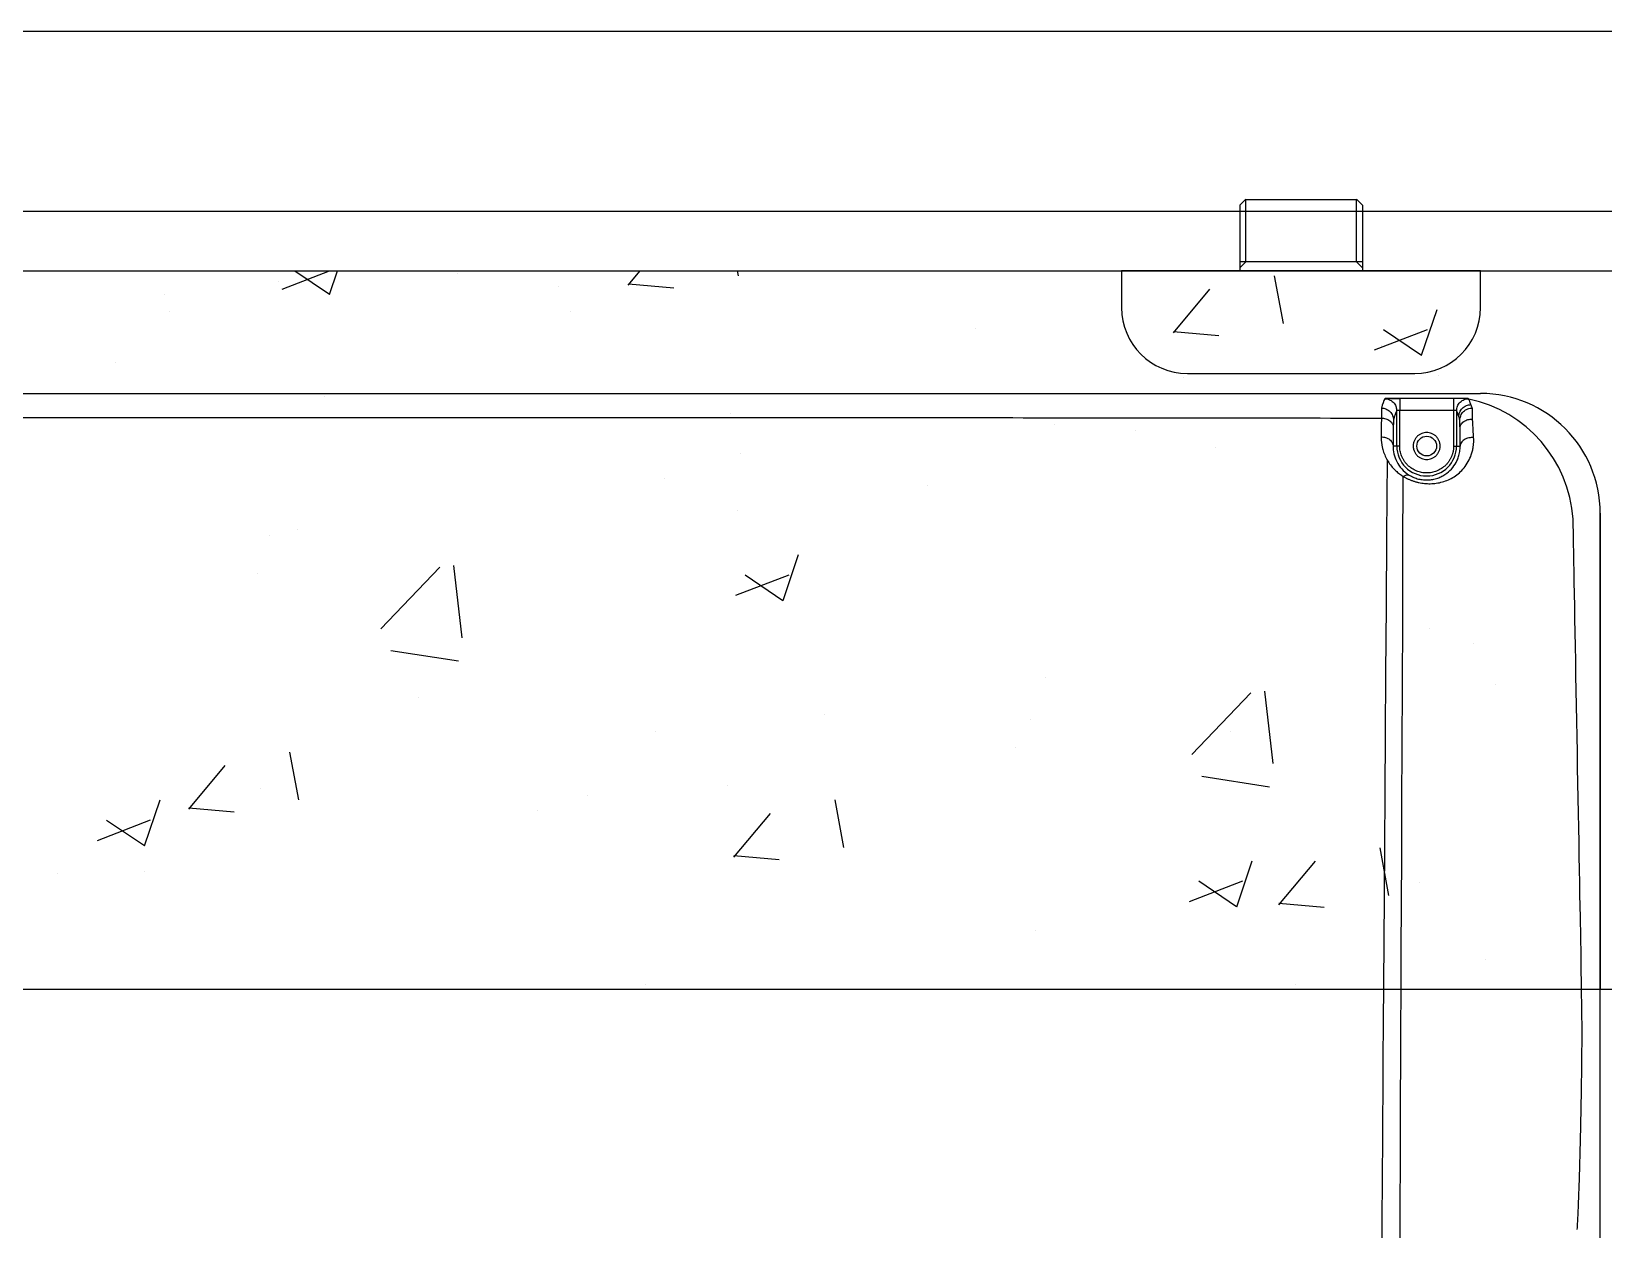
# Model space of a CAD drawing. Header units: inches. Extents: x 5877 to 13759, y 12099 to 29642.
# Drawn here: x 8116.4 to 8379.2, y 20524.8 to 20725 of the extents above; entities that cross this region are included whole.
import ezdxf

# ---------------------------------------------------------------- set-up
doc = ezdxf.new("R2010")
doc.units = ezdxf.units.IN
doc.header["$MEASUREMENT"] = 0
for name, color, linetype in [('A-FIN1', 6, 'Continuous'), ('A-FUR2', 6, 'Continuous'), ('XR-NEW301$0$SEC-WAL-GRN', 3, 'Continuous')]:
    doc.layers.add(name, color=color, linetype=linetype)

msp = doc.modelspace()

# ---------------------------------------------------------------- linework, layer by layer
at = {"layer": 'A-FIN1', "color": 0, "ltscale": 200}
msp.add_line((6318.63, 20694.95), (8538.63, 20694.95), dxfattribs=at)
at = {"layer": 'A-FUR2', "color": 0}
for p, q in [((8319.38, 20696.95), (8318.38, 20695.95)), ((8319.38, 20686.45), (8319.38, 20696.95)), ((8337.88, 20696.83), (8319.38, 20696.83)), ((8338.88, 20695.95), (8337.88, 20696.95)), ((8337.88, 20686.45), (8337.88, 20696.95)), ((8318.38, 20695.95), (8318.38, 20684.95)), ((8338.88, 20695.95), (8338.88, 20684.95)), ((8319.38, 20686.45), (8318.38, 20685.45)), ((8338.88, 20686.45), (8318.38, 20686.45)), ((8338.88, 20685.45), (8337.88, 20686.45)), ((7078.63, 20684.95), (8548.63, 20684.95)), ((8298.63, 20684.95), (8298.63, 20678.95)), ((8358.63, 20684.95), (8298.63, 20684.95)), ((8358.63, 20678.95), (8358.63, 20684.95)), ((8309.63, 20667.83), (8347.63, 20667.83)), ((7998.63, 20664.49), (8358.63, 20664.49)), ((8343.58, 20663.65), (8344.36, 20663.65)), ((8344.36, 20663.65), (8345.12, 20663.63)), ((8354.13, 20663.66), (8345.12, 20663.66)), ((8354.13, 20663.66), (8354.13, 20661.66)), ((8344.62, 20655.71), (8344.62, 20661.62)), ((8345.12, 20655.71), (8345.12, 20661.66)), ((8354.13, 20661.66), (8345.12, 20661.66)), ((8354.13, 20661.66), (8354.13, 20655.71)), ((8354.63, 20661.62), (8354.63, 20655.71)), ((8344.62, 20655.71), (8344.02, 20655.71)), ((8345.12, 20655.71), (8344.62, 20655.71)), ((8354.13, 20655.71), (8354.63, 20655.71)), ((8354.63, 20655.71), (8355.23, 20655.71)), ((8378.63, 20644.49), (8378.63, 20565)), ((8378.63, 20459.33), (8378.63, 20644.49)), ((8548.63, 20564.95), (7078.63, 20564.95))]:
    msp.add_line(p, q, dxfattribs=at)
msp.add_circle((8349.63, 20655.71), 1.65, dxfattribs=at)
for centre, radius, start, end in [((8309.63, 20678.95), 11, 180, 180.6474), ((8309.63, 20678.83), 11, 180, 270), ((8347.63, 20678.83), 11, 270, 0), ((8347.63, 20678.95), 11, 359.3526, 0), ((8355.28, 20637.45), 26.2, 89.1185, 92.5491), ((8352.11, 20641.97), 22.06, 4.0256, 78.0971), ((8358.63, 20644.49), 20, 360, 90), ((8349.63, 20655.71), 5, 180, 0)]:
    msp.add_arc(centre, radius, start, end, dxfattribs=at)
for points, knots in [([(8342.08, 20662.04), (8342.08, 20662.04), (8342.08, 20662.03), (8342.08, 20662), (8342.08, 20661.97), (8342.08, 20661.93), (8342.07, 20661.88), (8342.07, 20661.82), (8342.07, 20661.76), (8342.07, 20661.69), (8342.07, 20661.61), (8342.07, 20661.53), (8342.07, 20661.45), (8342.07, 20661.37), (8342.06, 20661.28), (8342.06, 20661.2), (8342.06, 20661.11), (8342.06, 20661.02), (8342.06, 20660.94), (8342.06, 20660.85), (8342.06, 20660.77), (8342.06, 20660.68), (8342.06, 20660.6), (8342.06, 20660.53), (8342.06, 20660.45), (8342.06, 20660.4), (8342.06, 20660.38)], [0, 0, 0, 0, 0.058471, 0.115757, 0.171793, 0.226521, 0.279887, 0.331844, 0.382351, 0.43137, 0.47887, 0.524825, 0.569213, 0.612016, 0.65322, 0.692815, 0.730796, 0.767157, 0.801897, 0.835018, 0.866522, 0.896414, 0.924701, 0.951388, 0.976485, 1, 1, 1, 1]), ([(8342.08, 20662.04), (8342.32, 20662.04), (8342.57, 20662), (8343.06, 20661.8), (8343.3, 20661.65), (8343.69, 20661.26), (8343.84, 20661.02), (8344.04, 20660.53), (8344.08, 20660.28), (8344.08, 20660.04)], [0, 0, 0, 0, 0.25, 0.25, 0.5, 0.5, 0.75, 0.75, 1, 1, 1, 1]), ([(8343.71, 20663.65), (8343.59, 20663.65), (8343.33, 20663.65), (8343.03, 20663.64), (8342.71, 20663.63), (8342.66, 20663.62), (8342.62, 20663.62)], [0, 0, 0, 0, 0.190145, 0.399701, 0.609445, 1, 1, 1, 1]), ([(8342.62, 20663.62), (8342.87, 20663.59), (8343.26, 20663.55), (8343.73, 20663.3), (8344.05, 20663.04), (8344.3, 20662.72), (8344.5, 20662.38), (8344.53, 20662.12), (8344.55, 20662)], [0, 0, 0, 0, 0.273418, 0.420606, 0.570918, 0.721226, 0.868407, 1, 1, 1, 1]), ([(8345.12, 20663.66), (8344.81, 20663.66), (8344.33, 20663.66), (8343.86, 20663.66), (8343.72, 20663.65), (8343.71, 20663.65)], [0, 0, 0, 0, 0.629994, 0.966249, 1, 1, 1, 1]), ([(8345.12, 20663.6), (8345.12, 20663.57), (8345.12, 20663.51), (8345.12, 20663.09), (8345.12, 20662.44), (8345.12, 20661.92), (8345.12, 20661.66)], [0, 0, 0, 0, 0.166228, 0.444152, 0.722083, 1, 1, 1, 1]), ([(8355.55, 20663.65), (8355.53, 20663.65), (8355.39, 20663.66), (8354.93, 20663.66), (8354.45, 20663.66), (8354.13, 20663.66)], [0, 0, 0, 0, 0.034288, 0.370629, 1, 1, 1, 1]), ([(8354.63, 20661.62), (8354.66, 20661.87), (8354.7, 20662.26), (8354.95, 20662.72), (8355.21, 20663.04), (8355.53, 20663.3), (8355.99, 20663.55), (8356.38, 20663.59), (8356.63, 20663.62)], [0, 0, 0, 0, 0.239464, 0.368362, 0.499999, 0.63164, 0.760541, 1, 1, 1, 1]), ([(8355.01, 20660.62), (8355.01, 20660.85), (8355.05, 20661.1), (8355.25, 20661.59), (8355.4, 20661.83), (8355.79, 20662.22), (8356.02, 20662.37), (8356.52, 20662.57), (8356.77, 20662.62), (8357.01, 20662.62)], [0, 0, 0, 0, 0.25, 0.25, 0.5, 0.5, 0.75, 0.75, 1, 1, 1, 1]), ([(8355.17, 20660.03), (8355.17, 20660.27), (8355.22, 20660.53), (8355.42, 20661.03), (8355.58, 20661.27), (8355.99, 20661.67), (8356.24, 20661.82), (8356.75, 20662), (8357.01, 20662.04), (8357.26, 20662.03)], [0, 0, 0, 0, 0.25, 0.25, 0.5, 0.5, 0.75, 0.75, 1, 1, 1, 1]), ([(8356.63, 20663.62), (8356.6, 20663.62), (8356.54, 20663.63), (8356.23, 20663.64), (8355.92, 20663.65), (8355.67, 20663.65), (8355.55, 20663.65)], [0, 0, 0, 0, 0.390795, 0.600207, 0.810361, 1, 1, 1, 1]), ([(8357.26, 20662.03), (8357.23, 20662.08), (8357.19, 20662.19), (8357.13, 20662.34), (8357.07, 20662.48), (8357.03, 20662.57), (8357.01, 20662.62)], [0, 0, 0, 0, 0.251267, 0.501689, 0.751266, 1, 1, 1, 1]), ([(8004.2, 20660.37), (8014.98, 20660.38), (8036.77, 20660.41), (8069.82, 20660.44), (8103.58, 20660.46), (8138.05, 20660.48), (8180.64, 20660.49), (8230.53, 20660.48), (8286.89, 20660.45), (8323.87, 20660.4), (8342.06, 20660.38)], [0, 0, 0, 0, 0.095708, 0.193532, 0.293459, 0.395477, 0.499572, 0.671651, 0.83848, 1, 1, 1, 1]), ([(8342.06, 20660.38), (8342.05, 20659.85), (8342.04, 20658.81), (8342.03, 20657.76), (8342.03, 20657.24)], [0, 0, 0, 0, 0.502255, 1, 1, 1, 1]), ([(8342.06, 20660.38), (8342.29, 20660.38), (8342.54, 20660.35), (8343.04, 20660.2), (8343.27, 20660.08), (8343.66, 20659.78), (8343.81, 20659.6), (8344.01, 20659.23), (8344.05, 20659.03), (8344.05, 20658.86)], [0, 0, 0, 0, 0.25, 0.25, 0.5, 0.5, 0.75, 0.75, 1, 1, 1, 1]), ([(8344.08, 20660.04), (8344.08, 20660.02), (8344.07, 20659.91), (8344.06, 20659.51), (8344.06, 20659.22), (8344.05, 20658.86)], [0, 0, 0, 0, 0.5, 0.5, 1, 1, 1, 1]), ([(8345.12, 20661.66), (8344.99, 20661.66), (8344.86, 20661.66), (8344.68, 20661.64), (8344.62, 20661.63), (8344.62, 20661.62)], [0, 0, 0, 0, 0.5, 0.5, 1, 1, 1, 1]), ([(8354.63, 20661.62), (8354.63, 20661.63), (8354.58, 20661.64), (8354.39, 20661.66), (8354.26, 20661.66), (8354.13, 20661.66)], [0, 0, 0, 0, 0.5, 0.5, 1, 1, 1, 1]), ([(8355.2, 20658.73), (8355.2, 20659.12), (8355.19, 20659.44), (8355.18, 20659.88), (8355.18, 20660.01), (8355.17, 20660.03)], [0, 0, 0, 0, 0.5, 0.5, 1, 1, 1, 1]), ([(8355.2, 20658.73), (8355.2, 20658.9), (8355.25, 20659.09), (8355.45, 20659.46), (8355.61, 20659.64), (8356.02, 20659.93), (8356.27, 20660.05), (8356.78, 20660.19), (8357.05, 20660.21), (8357.29, 20660.21)], [0, 0, 0, 0, 0.25, 0.25, 0.5, 0.5, 0.75, 0.75, 1, 1, 1, 1]), ([(8357.29, 20660.21), (8357.29, 20660.7), (8357.28, 20661.57), (8357.27, 20661.77), (8357.26, 20661.85)], [0, 0, 0, 0, 0.573265, 1, 1, 1, 1]), ([(8357.48, 20657.11), (8357.47, 20657.31), (8357.44, 20657.72), (8357.41, 20658.3), (8357.38, 20658.83), (8357.35, 20659.33), (8357.32, 20659.78), (8357.3, 20660.07), (8357.29, 20660.21)], [0, 0, 0, 0, 0.196122, 0.380414, 0.552913, 0.713653, 0.862671, 1, 1, 1, 1]), ([(8342.03, 20657.24), (8342.26, 20657.23), (8342.51, 20657.2), (8343, 20657.05), (8343.24, 20656.93), (8343.63, 20656.64), (8343.78, 20656.46), (8343.98, 20656.08), (8344.02, 20655.89), (8344.02, 20655.71)], [0, 0, 0, 0, 0.25, 0.25, 0.5, 0.5, 0.75, 0.75, 1, 1, 1, 1]), ([(8342.03, 20657.24), (8342.03, 20657.15), (8342.03, 20656.97), (8342.04, 20656.71), (8342.06, 20656.44), (8342.09, 20656.18), (8342.13, 20655.92), (8342.17, 20655.67), (8342.23, 20655.41), (8342.35, 20654.93), (8342.59, 20654.23), (8343.02, 20653.36), (8343.56, 20652.55), (8344.06, 20651.96), (8344.48, 20651.56), (8344.77, 20651.3), (8345.07, 20651.07), (8345.39, 20650.84), (8345.61, 20650.7), (8345.72, 20650.63)], [0, 0, 0, 0, 0.036922, 0.073648, 0.110197, 0.146586, 0.182834, 0.21896, 0.254981, 0.290917, 0.423122, 0.55144, 0.671583, 0.786404, 0.830956, 0.874473, 0.91707, 0.958869, 1, 1, 1, 1]), ([(8345.72, 20650.63), (8345.79, 20650.6), (8345.92, 20650.52), (8346.12, 20650.41), (8346.33, 20650.3), (8346.54, 20650.2), (8346.76, 20650.11), (8346.97, 20650.02), (8347.19, 20649.94), (8347.41, 20649.86), (8347.64, 20649.79), (8347.87, 20649.72), (8348.1, 20649.66), (8348.56, 20649.55), (8349.27, 20649.44), (8350.26, 20649.4), (8351.27, 20649.48), (8352.29, 20649.7), (8353.29, 20650.06), (8354.25, 20650.58), (8355.13, 20651.25), (8355.94, 20652.09), (8356.62, 20653.1), (8357.05, 20654.07), (8357.29, 20654.91), (8357.41, 20655.53), (8357.48, 20656.1), (8357.5, 20656.6), (8357.48, 20656.94), (8357.48, 20657.11)], [0, 0, 0, 0, 0.013434, 0.026639, 0.039632, 0.052432, 0.065061, 0.077539, 0.089888, 0.102133, 0.114295, 0.126401, 0.138475, 0.150541, 0.19834, 0.246893, 0.300545, 0.356919, 0.418216, 0.48263, 0.553639, 0.627161, 0.711256, 0.797104, 0.845321, 0.893964, 0.929211, 0.964532, 1, 1, 1, 1]), ([(8351.88, 20655.71), (8351.88, 20655.76), (8351.87, 20655.86), (8351.86, 20656), (8351.84, 20656.14), (8351.81, 20656.27), (8351.77, 20656.41), (8351.69, 20656.64), (8351.52, 20656.96), (8351.23, 20657.32), (8350.87, 20657.61), (8350.47, 20657.81), (8350.05, 20657.94), (8349.63, 20657.98), (8349.2, 20657.94), (8348.78, 20657.81), (8348.38, 20657.61), (8348.03, 20657.32), (8347.73, 20656.96), (8347.55, 20656.6), (8347.44, 20656.27), (8347.39, 20656), (8347.38, 20655.81), (8347.38, 20655.71)], [0, 0, 0, 0, 0.020165, 0.0401667, 0.0600842, 0.0799973, 0.099986, 0.1201294, 0.1850729, 0.2500923, 0.3150359, 0.3800554, 0.4400045, 0.5000288, 0.5599779, 0.6200022, 0.6849457, 0.7499652, 0.8149087, 0.8799282, 0.9200087, 0.9598192, 1, 1, 1, 1]), ([(8357.48, 20657.11), (8357.23, 20657.13), (8356.95, 20657.12), (8356.41, 20657), (8356.14, 20656.9), (8355.68, 20656.62), (8355.51, 20656.45), (8355.28, 20656.08), (8355.23, 20655.89), (8355.23, 20655.71)], [0, 0, 0, 0, 0.25, 0.25, 0.5, 0.5, 0.75, 0.75, 1, 1, 1, 1]), ([(8344.02, 20655.71), (8344.02, 20655.28), (8344.06, 20654.84), (8344.26, 20653.97), (8344.41, 20653.54), (8344.83, 20652.7), (8345.1, 20652.29), (8345.8, 20651.51), (8346.22, 20651.15), (8346.73, 20650.84)], [0, 0, 0, 0, 0.25, 0.25, 0.5, 0.5, 0.75, 0.75, 1, 1, 1, 1]), ([(8354.13, 20655.71), (8354.13, 20655.64), (8354.13, 20655.5), (8354.11, 20655.29), (8354.09, 20655.08), (8354.05, 20654.87), (8354.01, 20654.66), (8353.96, 20654.46), (8353.89, 20654.26), (8353.79, 20653.98), (8353.63, 20653.64), (8353.4, 20653.24), (8353.13, 20652.87), (8352.71, 20652.41), (8352.11, 20651.92), (8351.31, 20651.51), (8350.48, 20651.26), (8349.63, 20651.18), (8348.78, 20651.26), (8347.94, 20651.51), (8347.14, 20651.92), (8346.54, 20652.41), (8346.13, 20652.87), (8345.85, 20653.24), (8345.62, 20653.64), (8345.44, 20654.04), (8345.29, 20654.46), (8345.2, 20654.87), (8345.13, 20655.29), (8345.13, 20655.57), (8345.12, 20655.71)], [0, 0, 0, 0, 0.015134, 0.030167, 0.045131, 0.06006, 0.074987, 0.089948, 0.104974, 0.1201, 0.152258, 0.184453, 0.217296, 0.250176, 0.315811, 0.380082, 0.44003, 0.500016, 0.559965, 0.61995, 0.684221, 0.749856, 0.782699, 0.815579, 0.847737, 0.879933, 0.910063, 0.939938, 0.969827, 1, 1, 1, 1]), ([(8347.38, 20655.71), (8347.38, 20655.67), (8347.38, 20655.57), (8347.39, 20655.43), (8347.42, 20655.29), (8347.45, 20655.15), (8347.49, 20655.02), (8347.57, 20654.79), (8347.73, 20654.47), (8348.03, 20654.11), (8348.38, 20653.82), (8348.78, 20653.61), (8349.2, 20653.49), (8349.63, 20653.45), (8350.05, 20653.49), (8350.47, 20653.61), (8350.87, 20653.82), (8351.23, 20654.11), (8351.52, 20654.47), (8351.71, 20654.83), (8351.81, 20655.15), (8351.87, 20655.43), (8351.87, 20655.62), (8351.88, 20655.71)], [0, 0, 0, 0, 0.020165, 0.040167, 0.060084, 0.079997, 0.099986, 0.120129, 0.185073, 0.250092, 0.315036, 0.380055, 0.440004, 0.500029, 0.559978, 0.620002, 0.684946, 0.749965, 0.814909, 0.879928, 0.920009, 0.959819, 1, 1, 1, 1]), ([(8349.48, 20650.05), (8349.67, 20650.05), (8350.16, 20650.03), (8350.9, 20650.17), (8351.66, 20650.4), (8352.36, 20650.74), (8353.19, 20651.27), (8354.03, 20652.1), (8354.64, 20653.07), (8354.99, 20653.97), (8355.2, 20654.81), (8355.22, 20655.4), (8355.23, 20655.71)], [0, 0, 0, 0, 0.045522, 0.115321, 0.195571, 0.269053, 0.352522, 0.512867, 0.67485, 0.769952, 0.87834, 1, 1, 1, 1]), ([(8343, 20653.44), (8342.05, 20514.21), (8342.05, 20513.23), (8342.05, 20511.57), (8342.05, 20509.55), (8342.05, 20507.17), (8342.05, 20503.72), (8342.05, 20499.43), (8342.05, 20494.43), (8342.05, 20489.49), (8342.05, 20484.62), (8342.05, 20480.23), (8342.05, 20476.78), (8342.05, 20474.88), (8342.05, 20474.14)], [0, 0, 0, 0, 0.032112, 0.073168, 0.123168, 0.182112, 0.250001, 0.379243, 0.5, 0.620035, 0.744758, 0.859632, 0.944713, 1, 1, 1, 1]), ([(8375.02, 20529.43), (8375.03, 20529.74), (8375.08, 20530.94), (8375.16, 20533.15), (8375.24, 20536.01), (8375.32, 20538.91), (8375.39, 20541.93), (8375.45, 20545.13), (8375.51, 20548.58), (8375.56, 20552.4), (8375.6, 20556.58), (8375.64, 20561), (8374.1, 20642.9), (8374.12, 20643.52)], [0, 0, 0, 0, 0.033478, 0.128084, 0.216409, 0.301927, 0.387411, 0.47709, 0.568089, 0.666033, 0.777919, 0.889002, 1, 1, 1, 1]), ([(8345.14, 20474.03), (8345.14, 20474.59), (8345.14, 20475.84), (8345.14, 20477.92), (8345.14, 20480.42), (8345.14, 20483.33), (8345.14, 20486.66), (8345.14, 20490.41), (8345.14, 20495.15), (8345.14, 20500.38), (8345.14, 20505.58), (8345.14, 20509.64), (8345.14, 20512.57), (8345.14, 20514.15), (8345.72, 20650.63)], [0, 0, 0, 0, 0.04086, 0.09192, 0.15318, 0.224639, 0.306298, 0.398156, 0.500213, 0.6556, 0.783273, 0.883232, 0.955474, 1, 1, 1, 1]), ([(8345.72, 20650.63), (8345.92, 20650.78), (8346.12, 20650.87), (8346.47, 20650.93), (8346.62, 20650.9), (8346.73, 20650.84)], [0, 0, 0, 0, 0.5, 0.5, 1, 1, 1, 1]), ([(8346.73, 20650.84), (8346.96, 20650.71), (8347.41, 20650.47), (8348.23, 20650.18), (8348.8, 20650.1), (8349.08, 20650.07)], [0, 0, 0, 0, 0.361655, 0.691331, 1, 1, 1, 1]), ([(8349.08, 20650.07), (8349.1, 20650.06), (8349.24, 20650.04), (8349.37, 20650.05), (8349.48, 20650.05)], [0, 0, 0, 0, 0.158287, 1, 1, 1, 1]), ([(8374.8, 20524.84), (8374.85, 20525.72), (8374.92, 20527.16), (8374.99, 20528.79), (8375.02, 20529.43)], [0, 0, 0, 0, 0.610441, 1, 1, 1, 1])]:
    msp.add_open_spline(points, degree=3, knots=knots, dxfattribs=at)
for points, degree in [([(8342.62, 20663.62), (8342.44, 20663.25), (8342.26, 20662.73), (8342.08, 20662.04)], 3), ([(8344.55, 20662), (8344.59, 20661.81), (8344.62, 20661.62)], 2), ([(8345.12, 20663.66), (8345.12, 20663.63), (8345.12, 20663.6)], 2), ([(8357.01, 20662.62), (8356.88, 20663.03), (8356.76, 20663.36), (8356.63, 20663.62)], 3), ([(8357.26, 20661.85), (8357.26, 20661.94), (8357.26, 20662.03)], 2), ([(8344.62, 20661.62), (8344.44, 20661.25), (8344.26, 20660.73), (8344.08, 20660.04)], 3), ([(8355.01, 20660.62), (8354.88, 20661.03), (8354.76, 20661.36), (8354.63, 20661.62)], 3), ([(8355.17, 20660.03), (8355.12, 20660.24), (8355.06, 20660.44), (8355.01, 20660.62)], 3), ([(8344.05, 20658.86), (8344.04, 20657.81), (8344.03, 20656.76), (8344.02, 20655.71)], 3), ([(8355.23, 20655.71), (8355.22, 20656.75), (8355.21, 20657.75), (8355.2, 20658.73)], 3)]:
    msp.add_open_spline(points, degree=degree, dxfattribs=at)
at = {"layer": 'XR-NEW301$0$SEC-WAL-GRN', "color": 0}
for q in [(6288.63, 20724.95), (6943.63, 20724.95)]:
    msp.add_line((8568.63, 20724.95), q, dxfattribs=at)
at = {"layer": 'XR-NEW301$0$SEC-WAL-GRN', "color": 0, "linetype": 'Continuous'}
for p, q in [((8157.79, 20683.11), (8157.79, 20683.11)), ((8158.38, 20681.93), (8166.27, 20684.95)), ((8160.47, 20684.95), (8166.24, 20681.06)), ((8166.27, 20681.03), (8167.59, 20684.95)), ((8187.66, 20684.45), (8187.66, 20684.45)), ((8216.2, 20682.59), (8218.18, 20684.95)), ((8234.6, 20684.16), (8234.45, 20684.95)), ((8325.69, 20676.19), (8324.22, 20684.15)), ((8138.67, 20681.1), (8138.67, 20681.1)), ((8204.5, 20682.33), (8204.5, 20682.33)), ((8216.22, 20682.82), (8223.81, 20682.16)), ((8307.29, 20674.62), (8313.41, 20681.92)), ((8139.57, 20678.11), (8139.57, 20678.11)), ((8206.46, 20678.24), (8206.46, 20678.24)), ((8348.79, 20670.86), (8351.36, 20678.53)), ((8274.26, 20675.37), (8274.26, 20675.37)), ((8340.9, 20671.76), (8349.79, 20675.17)), ((8342.44, 20675.15), (8348.75, 20670.89)), ((8307.31, 20674.86), (8314.9, 20674.19)), ((8342.05, 20672.51), (8342.05, 20672.51)), ((8130.43, 20669.61), (8130.43, 20669.61)), ((8351.57, 20667.43), (8351.57, 20667.43)), ((8308.99, 20667.15), (8308.99, 20667.15)), ((8165.45, 20664.04), (8165.45, 20664.04)), ((8233.24, 20661.18), (8233.24, 20661.18)), ((8287.42, 20659.3), (8287.42, 20659.3)), ((8301.04, 20658.32), (8301.04, 20658.32)), ((8234.93, 20654.44), (8234.93, 20654.44)), ((8314.35, 20655.43), (8314.35, 20655.43)), ((8368.83, 20655.45), (8368.83, 20655.45)), ((8222.21, 20650.36), (8222.21, 20650.36)), ((8266.25, 20649.1), (8266.25, 20649.1)), ((8234.46, 20644.92), (8234.46, 20644.92)), ((8160.86, 20641.73), (8160.86, 20641.73)), ((8156.25, 20640.83), (8156.25, 20640.83)), ((8188.43, 20623.7), (8187.02, 20635.76)), ((8242.08, 20629.89), (8244.66, 20637.57)), ((8154.25, 20634.36), (8154.25, 20634.36)), ((8174.82, 20625.19), (8184.72, 20635.5)), ((8234.19, 20630.79), (8243.08, 20634.21)), ((8235.73, 20634.19), (8242.05, 20629.93)), ((8350.02, 20625.15), (8350.02, 20625.15)), ((8357.5, 20622.71), (8357.5, 20622.71)), ((8176.53, 20621.57), (8187.82, 20619.82)), ((8285.87, 20617.02), (8285.87, 20617.02)), ((8323.96, 20602.68), (8322.56, 20614.74)), ((8361.15, 20615.9), (8361.15, 20615.9)), ((8181.2, 20613.68), (8181.2, 20613.68)), ((8310.36, 20604.17), (8320.26, 20614.47)), ((8248.99, 20610.82), (8248.99, 20610.82)), ((8283.43, 20610), (8283.43, 20610)), ((8220.67, 20608.08), (8220.67, 20608.08)), ((8316.79, 20607.95), (8316.79, 20607.95)), ((8161.13, 20596.6), (8159.66, 20604.56)), ((8280.94, 20605.34), (8280.94, 20605.34)), ((8142.73, 20595.03), (8148.85, 20602.33)), ((8232.84, 20599.01), (8232.84, 20599.01)), ((8312.07, 20600.55), (8323.36, 20598.8)), ((8135.37, 20588.93), (8137.95, 20596.61)), ((8154.7, 20598.56), (8154.7, 20598.56)), ((8209.37, 20597.28), (8209.37, 20597.28)), ((8252.22, 20588.63), (8250.75, 20596.59)), ((8142.75, 20595.27), (8150.34, 20594.6)), ((8201.05, 20594.83), (8201.05, 20594.83)), ((8233.82, 20587.06), (8239.94, 20594.36)), ((8127.48, 20589.83), (8136.37, 20593.25)), ((8129.02, 20593.23), (8135.34, 20588.97)), ((8343.31, 20580.66), (8341.85, 20588.62)), ((8233.84, 20587.3), (8241.43, 20586.63)), ((8317.89, 20578.76), (8320.46, 20586.44)), ((8324.91, 20579.09), (8331.03, 20586.39)), ((8120.84, 20584.27), (8120.84, 20584.27)), ((8135.3, 20584.57), (8135.3, 20584.57)), ((8310, 20579.66), (8318.89, 20583.07)), ((8311.54, 20583.06), (8317.85, 20578.79)), ((8348.48, 20582.87), (8348.48, 20582.87)), ((8324.93, 20579.33), (8332.52, 20578.66)), ((8284.33, 20574.74), (8284.33, 20574.74)), ((8359.53, 20570), (8359.53, 20570)), ((8219.12, 20565.8), (8219.12, 20565.8)), ((8327.74, 20565.81), (8327.74, 20565.81))]:
    msp.add_line(p, q, dxfattribs=at)

doc.saveas('drawing.dxf')
